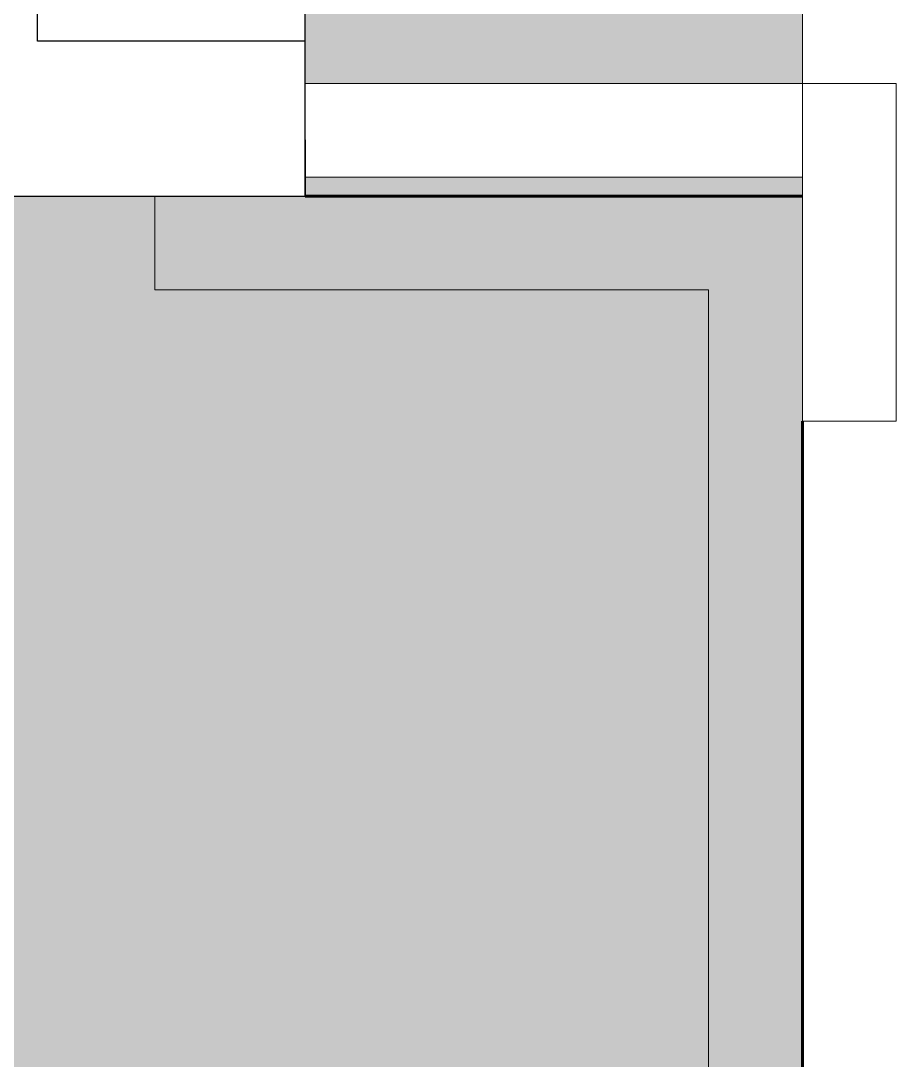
# Model space of a CAD drawing. Header units: inches. Extents: x -4169 to -1846, y 9706 to 12377.
# Drawn here: x -3828.4 to -3822.57, y 10967.78 to 10974.71 of the extents above; entities that cross this region are included whole.
import ezdxf

# ---------------------------------------------------------------- set-up
doc = ezdxf.new("R2010")
doc.units = ezdxf.units.IN
doc.header["$MEASUREMENT"] = 0
for name, color, linetype, lineweight in [('0-1', 7, 'Continuous', 5), ('0-3', 7, 'Continuous', 9), ('A-DOOR-FRAM-1', 50, 'Continuous', 30), ('A-DOOR-FRAM-2', 7, 'Continuous', 9), ('A-WALL-1', 8, 'Continuous', 5), ('A-WALL-4', 250, 'Continuous', 60), ('A-WALL-5', 10, 'Continuous', 18), ('A-WALL-PATT-2', 253, 'Continuous', 9)]:
    doc.layers.add(name, color=color, linetype=linetype, lineweight=lineweight)

# ---------------------------------------------------------------- blocks, each defined once
blk = doc.blocks.new('Door-Inswing-Andersen-400_Series-Single - 3_ 0-1_8_ x custom height - _1st _ 2nd floor-2651741-ENLARGED RCP - 1ST FLOOR PLAN')
at = {"layer": 'A-DOOR-FRAM-1'}
for p, q in [((-18.0625, 5.2188), (-18.0625, -1)), ((-18.0625, 4.875), (-18.0625, -1)), ((-17.0313, 0.782), (-16.4525, 0.782)), ((-17.0313, -1), (-17.0313, 0.782)), ((-17.6875, -1), (-18.0625, -1)), ((-18.0625, -1), (-17.0313, -1)), ((-18.0625, -1), (18.0625, -1))]:
    blk.add_line(p, q, dxfattribs=at)
at = {"layer": 'A-DOOR-FRAM-2'}
for p, q in [((-17.3125, -1), (-17.9375, -1)), ((-17.9375, -1), (-17.9375, -4.3125)), ((-17.3125, -4.3125), (-17.3125, -1)), ((-17.3125, -4.3125), (-19.5625, -4.3125)), ((-19.5625, -4.3125), (-19.5625, -4.9375)), ((-17.9375, -4.3125), (-17.3125, -4.3125)), ((-17.3125, -4.9375), (-17.3125, -4.3125)), ((-19.5625, -4.9375), (-17.3125, -4.9375))]:
    blk.add_line(p, q, dxfattribs=at)
blk = doc.blocks.new('CTR - 1st Phase - Shell_rvt-1-ENLARGED RCP - 1ST FLOOR PLAN')
at = {"layer": 'A-WALL-1'}
h = blk.add_hatch(color=256, dxfattribs=at)
h.paths.add_polyline_path([(-3826.5112, 10973.5394), (-3823.1987, 10973.5394), (-3823.1987, 10973.6644), (-3826.5112, 10973.6644)], flags=0)
h.paths.add_polyline_path([(-3823.8237, 10974.2894), (-3823.1987, 10974.2894), (-3823.1987, 11008.9144), (-3826.5112, 11008.9144), (-3826.5112, 10974.2894)], flags=0)
h.paths.add_polyline_path([(-3823.1987, 11009.5394), (-3823.1987, 11009.6644), (-3826.5112, 11009.6644), (-3826.5112, 11009.5394), (-3823.8237, 11009.5394)], flags=0)
at = {"layer": 'A-WALL-PATT-2'}
h = blk.add_hatch(dxfattribs=at)
h.set_pattern_fill('FP_2', color=256, style=0, pattern_type=2)
h.set_pattern_definition([(161.57, (0.32, 0.32), (-2.560496185, -0.000537386), [0, -18.214, 2.022, 0]), (18.43, (-0.32, 0.32), (-2.560496185, 0.000537386), [0, -18.214, 2.022, 0]), (108.43, (0.32, 0.32), (1.27922091, -6.400876726), [6.07, -14.166]), (71.57, (-0.32, 0.32), (1.27922091, 6.400876726), [6.07, -14.166])])
h.paths.add_polyline_path([(-3829.3237, 10011.5894), (-3823.8237, 10011.5894), (-3823.8237, 10050.7402), (-3827.5112, 10050.7402), (-3827.5112, 10051.3652), (-3829.3237, 10051.3652), (-3829.3237, 10011.654)], flags=0)
h.paths.add_polyline_path([(-3827.5112, 10089.3886), (-3827.5112, 10090.0136), (-3823.8237, 10090.0136), (-3823.8237, 10127.3527), (-3827.5112, 10127.3527), (-3827.5112, 10127.9777), (-3829.3237, 10127.9777), (-3829.3237, 10089.3886)], flags=0)
h.paths.add_polyline_path([(-3829.3237, 10166.0011), (-3827.5112, 10166.0011), (-3827.5112, 10166.6261), (-3823.8237, 10166.6261), (-3823.8237, 10166.7019), (-3827.5112, 10166.7019), (-3827.5112, 10167.3269), (-3829.3237, 10167.3269), (-3829.3237, 10166.6261)], flags=0)
h.paths.add_polyline_path([(-3827.5112, 10203.4519), (-3827.5112, 10204.0769), (-3823.8237, 10204.0769), (-3823.8237, 10242.3652), (-3827.5112, 10242.3652), (-3827.5112, 10242.9902), (-3829.3237, 10242.9902), (-3829.3237, 10203.4519)], flags=0)
h.paths.add_polyline_path([(-3827.5112, 10281.0136), (-3827.5112, 10363.1894), (-3829.3237, 10363.1894), (-3829.3237, 10281.0136)], flags=0)
h.paths.add_polyline_path([(-3827.5112, 10391.0644), (-3827.5112, 10434.9902), (-3829.3237, 10434.9902), (-3829.3237, 10391.0644)], flags=0)
h.paths.add_polyline_path([(-3829.3237, 10473.0136), (-3827.5112, 10473.0136), (-3827.5112, 10473.7652), (-3829.3237, 10473.7652)], flags=0)
h.paths.add_polyline_path([(-3827.5112, 10511.7886), (-3827.5112, 10512.4136), (-3823.8237, 10512.4136), (-3823.8237, 10588.1527), (-3827.5112, 10588.1527), (-3827.5112, 10588.7777), (-3829.3237, 10588.7777), (-3829.3237, 10511.7886)], flags=0)
h.paths.add_polyline_path([(-3829.3237, 10626.8011), (-3827.5112, 10626.8011), (-3827.5112, 10627.1777), (-3829.3237, 10627.1777)], flags=0)
h.paths.add_polyline_path([(-3827.5112, 10665.2011), (-3827.5112, 10746.1894), (-3829.3237, 10746.1894), (-3829.3237, 10665.2011)], flags=0)
h.paths.add_polyline_path([(-3829.3237, 10774.0644), (-3827.5112, 10774.0644), (-3827.5112, 10780.9652), (-3829.3237, 10780.9652)], flags=0)
h.paths.add_polyline_path([(-3829.3237, 10818.9886), (-3827.5112, 10818.9886), (-3827.5112, 10819.6136), (-3823.8237, 10819.6136), (-3823.8237, 10857.1402), (-3827.5112, 10857.1402), (-3827.5112, 10857.7652), (-3829.3237, 10857.7652), (-3829.3237, 10819.6136)], flags=0)
h.paths.add_polyline_path([(-3827.5112, 10895.7886), (-3827.5112, 10896.4136), (-3823.8237, 10896.4136), (-3823.8237, 10972.9144), (-3827.5112, 10972.9144), (-3827.5112, 10973.5394), (-3829.3237, 10973.5394), (-3829.3237, 10895.7886)], flags=0)
h.paths.add_polyline_path([(-3829.3237, 11009.6644), (-3827.5112, 11009.6644), (-3827.5112, 11010.2894), (-3823.8237, 11010.2894), (-3823.8237, 11029.7152), (-3827.5112, 11029.7152), (-3827.5112, 11030.3402), (-3829.3237, 11030.3402), (-3829.3237, 11010.2894)], flags=0)
h.paths.add_polyline_path([(-3827.5112, 11068.3636), (-3827.5112, 11068.9886), (-3823.8237, 11068.9886), (-3823.8237, 11164.5894), (-3829.3237, 11164.5894), (-3829.3237, 11068.3636)], flags=0)
h.paths.add_polyline_path([(-3823.8237, 11394.9894), (-3823.8237, 11426.9894), (-3829.3237, 11426.9894), (-3829.3237, 11394.9894)], flags=0)
h = blk.add_hatch(dxfattribs=at)
h.set_pattern_fill('FP_1', color=256, style=0, pattern_type=2)
h.set_pattern_definition([(0, (0, 0), (20.48, 5.12), [0.845, -14.515, 0.845, -14.515, -81.92]), (0, (0, 0), (20.48, 5.12), [-30.72, 0.845, -29.875, 0.845, -14.515, -35.84]), (0, (0, 0), (20.48, 5.12), [-76.8, 0.845, -9.395, 0.845, -24.755]), (120, (7.68, 2.56), (-14.67405, 15.1762003), [0.845, -14.515, 0.845, -14.515, -81.92]), (120, (7.68, 2.56), (-14.67405, 15.1762003), [-30.72, 0.845, -29.875, 0.845, -14.515, -35.84]), (120, (7.68, 2.56), (-14.67405, 15.1762003), [-76.8, 0.845, -9.395, 0.845, -24.755]), (240, (10.24, 12.8), (-5.80595, -20.2962003), [0.845, -14.515, 0.845, -14.515, -81.92]), (240, (10.24, 12.8), (-5.80595, -20.2962003), [-30.72, 0.845, -29.875, 0.845, -14.515, -35.84]), (240, (10.24, 12.8), (-5.80595, -20.2962003), [-76.8, 0.845, -9.395, 0.845, -24.755])])
h.paths.add_polyline_path([(-3823.1987, 10017.0894), (-3823.1987, 10051.3652), (-3827.5112, 10051.3652), (-3827.5112, 10050.7402), (-3823.8237, 10050.7402), (-3823.8237, 10017.0894)], flags=0)
h.paths.add_polyline_path([(-3823.1987, 10089.3886), (-3823.1987, 10127.9777), (-3827.5112, 10127.9777), (-3827.5112, 10127.3527), (-3823.8237, 10127.3527), (-3823.8237, 10090.0136), (-3827.5112, 10090.0136), (-3827.5112, 10089.3886), (-3823.8237, 10089.3886)], flags=0)
h.paths.add_polyline_path([(-3826.5737, 10166.0011), (-3823.1987, 10166.0011), (-3823.1987, 10167.3269), (-3827.5112, 10167.3269), (-3827.5112, 10166.7019), (-3823.8237, 10166.7019), (-3823.8237, 10166.6261), (-3827.5112, 10166.6261), (-3827.5112, 10166.0011)], flags=0)
h.paths.add_polyline_path([(-3823.1987, 10203.4519), (-3823.1987, 10242.9902), (-3827.5112, 10242.9902), (-3827.5112, 10242.3652), (-3823.8237, 10242.3652), (-3823.8237, 10204.0769), (-3827.5112, 10204.0769), (-3827.5112, 10203.4519), (-3823.8237, 10203.4519)], flags=0)
h.paths.add_polyline_path([(-3827.5112, 10281.0136), (-3823.1987, 10281.0136), (-3823.1987, 10363.1894), (-3827.5112, 10363.1894), (-3827.5112, 10346.0894)], flags=0)
h.paths.add_polyline_path([(-3827.5112, 10473.0136), (-3823.1987, 10473.0136), (-3823.1987, 10473.7652), (-3827.5112, 10473.7652)], flags=0)
h.paths.add_polyline_path([(-3827.5112, 10511.7886), (-3823.1987, 10511.7886), (-3823.1987, 10588.7777), (-3827.5112, 10588.7777), (-3827.5112, 10588.1527), (-3823.8237, 10588.1527), (-3823.8237, 10512.4136), (-3827.5112, 10512.4136)], flags=0)
h.paths.add_polyline_path([(-3827.5112, 10626.8011), (-3823.1987, 10626.8011), (-3823.1987, 10627.1777), (-3827.5112, 10627.1777)], flags=0)
h.paths.add_polyline_path([(-3826.5737, 10665.2011), (-3823.1987, 10665.2011), (-3823.1987, 10710.0945), (-3823.8237, 10710.0945), (-3823.8237, 10713.5945), (-3823.1987, 10713.5945), (-3823.1987, 10746.1894), (-3827.5112, 10746.1894), (-3827.5112, 10665.2011)], flags=0)
h.paths.add_polyline_path([(-3823.1987, 10818.9886), (-3823.1987, 10857.7652), (-3827.5112, 10857.7652), (-3827.5112, 10857.1402), (-3823.8237, 10857.1402), (-3823.8237, 10819.6136), (-3827.5112, 10819.6136), (-3827.5112, 10818.9886), (-3823.8237, 10818.9886)], flags=0)
h.paths.add_polyline_path([(-3823.8288, 10895.7886), (-3823.1987, 10895.7886), (-3823.1987, 10896.4144), (-3823.8237, 10896.4136), (-3823.1995, 10895.7894), (-3824.1737, 10895.7894), (-3824.1737, 10896.4136), (-3827.5112, 10896.4136), (-3827.4965, 10895.7886), (-3824.1737, 10895.7886)], flags=0)
h.paths.add_polyline_path([(-3823.1987, 10899.9144), (-3823.1987, 10931.8204), (-3823.8237, 10931.8106), (-3823.7954, 10899.9144)], flags=0)
h.paths.add_polyline_path([(-3823.1987, 10939.0606), (-3823.1987, 10961.4176), (-3823.8237, 10961.4176), (-3823.8237, 10939.0606), (-3823.4781, 10939.0606)], flags=0)
h.paths.add_polyline_path([(-3823.2585, 10966.1676), (-3823.1987, 10966.1676), (-3823.1987, 10973.5394), (-3827.5112, 10973.5394), (-3827.5112, 10972.9144), (-3823.8237, 10972.9144), (-3823.8237, 10966.1676)], flags=0)
h.paths.add_polyline_path([(-3826.5112, 11009.6644), (-3823.1987, 11009.6644), (-3823.1987, 11030.3402), (-3827.5112, 11030.3402), (-3827.5112, 11029.7152), (-3823.8237, 11029.7152), (-3823.8237, 11010.2894), (-3827.5112, 11010.2894), (-3827.5112, 11009.6644), (-3826.9653, 11009.6644)], flags=0)
h.paths.add_polyline_path([(-3823.1987, 11068.3636), (-3823.1987, 11164.5894), (-3823.8237, 11164.5894), (-3823.8237, 11068.9886), (-3827.5112, 11068.9886), (-3827.4994, 11068.3636), (-3823.8237, 11068.3636)], flags=0)
h.paths.add_polyline_path([(-3823.1987, 11394.9894), (-3823.1987, 11426.9894), (-3823.8237, 11426.9894), (-3823.8237, 11394.9894)], flags=0)
at = {"layer": 'A-WALL-4'}
for p, q in [((-3826.5112, 10973.5394), (-3823.1987, 10973.5394)), ((-3823.1987, 10972.0394), (-3823.1987, 10897.3511))]:
    blk.add_line(p, q, dxfattribs=at)
at = {"layer": 'A-WALL-5'}
for p, q in [((-3823.1987, 10974.2894), (-3823.1987, 11008.9144)), ((-3827.5112, 10972.9144), (-3827.5112, 10973.5394)), ((-3827.5112, 10972.9144), (-3823.8237, 10972.9144)), ((-3823.8237, 10972.9144), (-3823.8237, 10896.4136))]:
    blk.add_line(p, q, dxfattribs=at)
at = {"layer": '0-3', "rotation": 89.99999999999885}
blk.add_blockref('Door-Inswing-Andersen-400_Series-Single - 3_ 0-1_8_ x custom height - _1st _ 2nd floor-2651741-ENLARGED RCP - 1ST FLOOR PLAN', (-3827.5112, 10991.6019), dxfattribs=at)

msp = doc.modelspace()

# ---------------------------------------------------------------- block references
at = {"layer": '0-1'}
msp.add_blockref('CTR - 1st Phase - Shell_rvt-1-ENLARGED RCP - 1ST FLOOR PLAN', (0, 0), dxfattribs=at)

doc.saveas('drawing.dxf')
